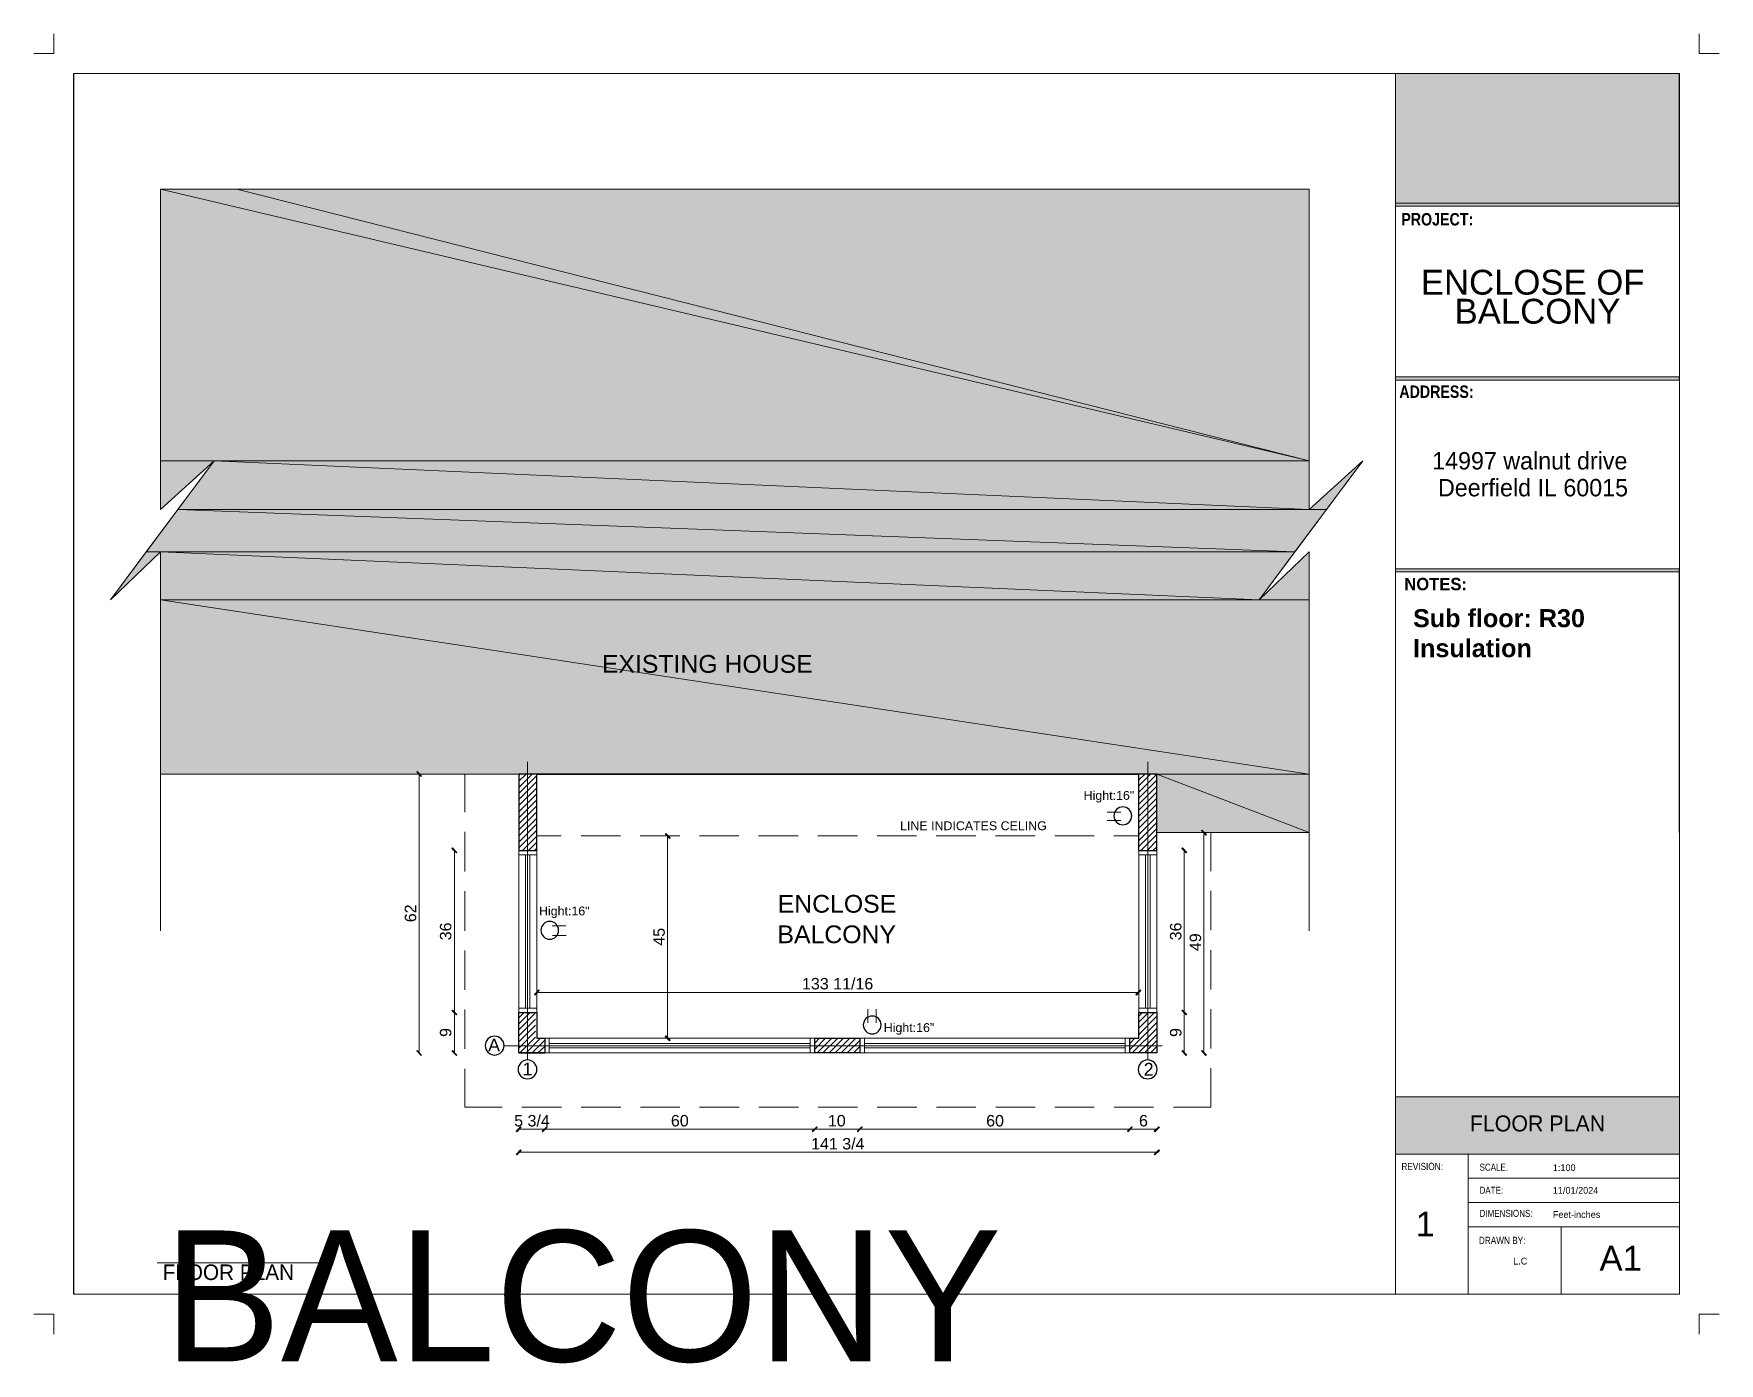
# Paper-space layout 'A1' of a CAD drawing. Header units: millimetres. Extents: x -7 to 264, y -11 to 203.
# The model-space entities are those that its viewports show. They can reach past a viewport. Long polylines and large blocks are cut down to what shows.
import ezdxf
from ezdxf.enums import TextEntityAlignment as Align

# ---------------------------------------------------------------- set-up
doc = ezdxf.new("R2018")
doc.units = ezdxf.units.MM
doc.layers.get('0').update_dxf_attribs({"lineweight": 0})
for name, color, linetype, lineweight in [('ANNO-SYM', 58, 'Continuous', 0), ('ANNO-TEXT', 7, 'Continuous', 0), ('Drawing & Figure_Pen_No__1', 7, 'Continuous', 13), ('Drawing & Figure_Pen_No__142', 8, 'Continuous', 13), ('Drawing & Figure_Pen_No__18', 9, 'Continuous', 15), ('Drawing & Figure_Pen_No__41', 7, 'Continuous', 25), ('Drawing & Figure_Pen_No__46', 5, 'Continuous', 25)]:
    doc.layers.add(name, color=color, linetype=linetype, lineweight=lineweight)
doc.layers.add('Drawing & Figure', color=7, linetype='Continuous')
doc.layers.add('Drawing & Figure_Pen_No__118', color=7, linetype='Continuous', lineweight=13, true_color=0x573938)
doc.layers.add('Drawing & Figure_Pen_No__161', color=7, linetype='Continuous', lineweight=13, true_color=0x6a6a6a)
doc.styles.add('ARIAL', font='arial.ttf', dxfattribs={"height": 4})
doc.styles.add('GENERATED_STYLE_1', font='arial.ttf')
doc.styles.add('GENERATED_STYLE_2', font='ARIALUNI.TTF')
doc.styles.add('GENERATED_STYLE_3', font='ARIALUNI.TTF')
doc.styles.add('INFORMATION', font='', dxfattribs={"height": 1.7})
doc.styles.get("Standard").update_dxf_attribs({"font": 'arial.ttf'})
doc.styles.add('TITTLE SPACES', font='', dxfattribs={"height": 4})
doc.styles.add('TITTLES', font='', dxfattribs={"height": 2.9})
doc.styles.get('INFORMATION').set_extended_font_data('Century Gothic')
doc.styles.get('TITTLE SPACES').set_extended_font_data('Century Gothic')
doc.styles.get('TITTLES').set_extended_font_data('Century Gothic', bold=True)

# ---------------------------------------------------------------- blocks, each defined once
blk = doc.blocks.new('FORMATO3')
at = {"linetype": 'Continuous', "lineweight": 0}
for points in [[(212.26, 196.43), (257.94, 196.43), (257.94, 175.58), (212.26, 175.58)], [(212.26, 175.58), (257.94, 175.58), (257.94, 175.06), (212.26, 175.06)], [(212.26, 175.58), (257.94, 175.58), (257.94, 175.06), (212.26, 175.06)], [(212.26, 147.6), (257.94, 147.6), (257.94, 147.08), (212.26, 147.08)], [(212.26, 31.64), (257.95, 31.64), (257.95, 22.39), (212.26, 22.39)]]:
    blk.add_hatch(color=256, dxfattribs=at).paths.add_polyline_path(points)
h = blk.add_hatch(color=7)
h.dxf.hatch_style = 1
h.paths.add_polyline_path([(212.26, 116.69), (257.94, 116.69), (257.94, 116.17), (212.26, 116.17)])
for p, q in [((212.26, 116.17), (257.94, 116.17)), ((212.26, 31.64), (257.95, 31.64)), ((223.94, 22.39), (223.94, -0.05)), ((238.93, -0.05), (238.93, 10.7))]:
    blk.add_line(p, q, dxfattribs=at)
for points in [[(264.38, 199.65), (261.16, 199.65), (261.16, 202.86)], [(261.16, -6.59), (261.16, -3.37), (264.38, -3.37)]]:
    blk.add_lwpolyline(points)
for points in [[(-0.59, 196.43), (257.95, 196.43), (257.95, -0.15), (-0.59, -0.15)], [(212.26, 175.58), (257.94, 175.58), (257.94, 175.06), (212.26, 175.06)], [(212.26, 175.58), (257.94, 175.58), (257.94, 175.06), (212.26, 175.06)], [(212.26, 147.6), (257.94, 147.6), (257.94, 147.08), (212.26, 147.08)], [(212.26, 116.69), (257.94, 116.69), (257.94, 116.17), (212.26, 116.17)]]:
    blk.add_lwpolyline(points, close=True, dxfattribs=at)
for points in [[(212.26, 196.43), (212.26, -0.15)], [(257.94, 196.43), (257.94, 175.58), (212.26, 175.58)], [(257.95, 22.39), (212.26, 22.39)], [(257.95, 18.51), (223.94, 18.51)], [(257.95, 14.61), (223.94, 14.61)], [(257.95, 10.7), (223.94, 10.7)]]:
    blk.add_lwpolyline(points, dxfattribs=at)
at = {"layer": 'ANNO-TEXT'}
blk.add_lwpolyline([(212.26, 116.69), (257.94, 116.69), (257.95, 31.64), (212.26, 31.64)], close=True, dxfattribs=at)
for tag, height, style, p in [('PORJECT', 3, 'TITTLES', (235.11, 160.83)), ('PROJECT', 3, 'TITTLES', (235.11, 156.16)), ('ADDRESS', 2.8, 'INFORMATION', (234.39, 132.67)), ('ADDRESS2', 2.8, 'INFORMATION', (234.39, 128.34)), ('N', 3.73, 'TITTLES', (248.51, 3.62))]:
    blk.add_attdef(tag, text='', height=height, dxfattribs=dict(style=style)).set_placement(p, align=Align.CENTER)
at = {"color": 7, "true_color": 0xffffff, "style": 'TITTLE SPACES'}
blk.add_attdef('TITTLE.SPACES', text='', height=2.57, dxfattribs=at).set_placement((235.11, 26.04), align=Align.CENTER)
for tag, p, height, style in [('SCALE', (237.58, 19.65), 1.09, 'INFORMATION'), ('DATE', (237.58, 16), 1.09, 'INFORMATION'), ('R', (217.03, 9.12), 3.73, 'TITTLES'), ('DIMENSIONS', (237.58, 12.11), 1.09, 'INFORMATION'), ('DRAWNBY', (231.19, 4.6), 1.09, 'INFORMATION')]:
    blk.add_attdef(tag, p, '', height=height, dxfattribs=dict(style=style))
at = {"layer": 'ANNO-TEXT', "lineweight": 0, "attachment_point": 1, "line_spacing_factor": 0.96736, "style": 'ARIAL'}
for s, insert, char_height in [('{\\fArial Narrow|b1|i0|c0|p34;PROJECT:}', (213.18, 173.97), 2), ('{\\fArial Narrow|b1|i0|c0|p34;ADDRESS:}\\P^I^I^I^I', (212.86, 146.2), 2), ('{\\fArial Narrow|b0|i0|c0|p34;REVISION}:', (213.2, 20.98), 1.1534), ('{\\fArial Narrow|b0|i0|c0|p34;SCALE. }  ', (225.78, 20.85), 1.1266), ('{\\fArial Narrow|b0|i0|c0|p34;DATE:  }  ', (225.78, 17.13), 1.1266), ('{\\fArial Narrow|b0|i0|c0|p34;DIMENSIONS: }  ', (225.78, 13.41), 1.1266), ('{\\fArial Narrow|b0|i0|c0|p34;DRAWN BY:}', (225.68, 9.07), 1.1534)]:
    blk.add_mtext(s, dxfattribs=dict(at, insert=insert, char_height=char_height))
at = {"layer": 'ANNO-TEXT', "insert": (213.66, 115.21), "char_height": 2, "width": 42.8727, "attachment_point": 1, "line_spacing_factor": 0.96736, "style": 'ARIAL'}
blk.add_mtext('\\A1;\\pxa0.66667,sm1,qj;{\\fCentury Gothic|b1|i0|c0|p34;NOTES:}', dxfattribs=at)
blk = doc.blocks.new('*U95')
at = {"layer": 'ANNO-SYM'}
blk.add_line((0, 0), (22.03, 0), dxfattribs=at)
at = {"lineweight": 30, "flags": 104}
blk.add_attdef('PLAN', text='', height=3.2, dxfattribs=at).set_placement((0.37, 3.6), align=Align.TOP_LEFT)
at = {"style": 'INFORMATION'}
blk.add_attdef('PLAN', text='', height=1.7, dxfattribs=at).set_placement((0.72, -0.24), align=Align.TOP_LEFT)

msp = doc.modelspace()

# ---------------------------------------------------------------- hatches: boundary and pattern name
at = {"layer": 'Drawing & Figure', "linetype": 'Continuous', "lineweight": 15}
for points in [[(2686.96572, 1399.68352), (2686.96572, 1339.30617), (2942.3907, 1339.30617)], [(2686.96572, 1399.68352), (2942.3907, 1339.30617), (2703.98639, 1399.68352)], [(2703.98639, 1399.68352), (2942.3907, 1339.30617), (2942.3907, 1399.68352)], [(2686.96572, 1339.30617), (2686.96572, 1328.43824), (2698.92619, 1339.30617)], [(2698.92619, 1339.30617), (2690.81837, 1328.43824), (2942.3907, 1328.43824)], [(2942.3907, 1339.30617), (2698.92619, 1339.30617), (2942.3907, 1328.43824)], [(2954.35117, 1339.30617), (2942.3907, 1328.43824), (2946.24335, 1328.43824)], [(2690.81837, 1328.43824), (2683.8031, 1319.06537), (2939.22808, 1319.06537)], [(2946.24335, 1328.43824), (2690.81837, 1328.43824), (2939.22808, 1319.06537)], [(2683.8031, 1319.06537), (2675.86779, 1308.36996), (2686.96572, 1319.06537)], [(2686.96572, 1319.06537), (2686.96572, 1308.36996), (2931.29277, 1308.36996)], [(2939.22808, 1319.06537), (2686.96572, 1319.06537), (2931.29277, 1308.36996)], [(2942.3907, 1319.06537), (2931.29277, 1308.36996), (2942.3907, 1308.36996)], [(2942.3907, 1308.36996), (2686.96572, 1308.36996), (2942.3907, 1269.61344)], [(2686.96572, 1308.36996), (2686.96572, 1269.61344), (2942.3907, 1269.61344)], [(2942.3907, 1269.61344), (2908.52188, 1269.61344), (2942.3907, 1256.61794)], [(2908.52188, 1269.61344), (2908.52188, 1256.61794), (2942.3907, 1256.61794)]]:
    msp.add_hatch(color=9, dxfattribs=at).paths.add_polyline_path(points)
at = {"layer": 'Drawing & Figure_Pen_No__1', "linetype": 'Continuous', "lineweight": 0, "true_color": 0x000000}
for points in [[(2745.04299, 1269.15342), (2744.06545, 1270.18847), (2743.95045, 1270.07346)], [(2744.92799, 1269.03842), (2745.04299, 1269.15342), (2743.95045, 1270.07346)], [(2800.30265, 1255.41039), (2799.32511, 1256.38793), (2799.21011, 1256.33042)], [(2800.18765, 1255.29538), (2800.30265, 1255.41039), (2799.21011, 1256.33042)], [(2919.56231, 1256.15792), (2918.52727, 1257.13546), (2918.46977, 1257.07795)], [(2919.4473, 1256.04291), (2919.56231, 1256.15792), (2918.46977, 1257.07795)], [(2752.8633, 1252.13276), (2751.88576, 1253.1678), (2751.77075, 1253.0528)], [(2752.80579, 1252.07526), (2752.8633, 1252.13276), (2751.77075, 1253.0528)], [(2915.19214, 1252.13276), (2914.2146, 1253.1678), (2914.0996, 1253.0528)], [(2915.07713, 1252.07526), (2915.19214, 1252.13276), (2914.0996, 1253.0528)], [(2771.09151, 1221.59907), (2770.11397, 1220.56403), (2770.22898, 1220.44902)], [(2771.20651, 1221.48406), (2771.09151, 1221.59907), (2770.22898, 1220.44902)], [(2903.8642, 1220.56403), (2903.9792, 1220.44902), (2904.89924, 1221.59907)], [(2903.9792, 1220.44902), (2904.95674, 1221.48406), (2904.89924, 1221.59907)], [(2751.88576, 1217.11389), (2751.77075, 1217.05639), (2752.8633, 1216.13635)], [(2752.8633, 1216.13635), (2751.88576, 1217.11389), (2751.77075, 1217.05639)], [(2751.77075, 1217.05639), (2752.80579, 1216.02135), (2752.8633, 1216.13635)], [(2752.80579, 1216.02135), (2752.8633, 1216.13635), (2751.77075, 1217.05639)], [(2914.2146, 1217.11389), (2914.0996, 1217.05639), (2915.19214, 1216.13635)], [(2915.19214, 1216.13635), (2914.2146, 1217.11389), (2914.0996, 1217.05639)], [(2914.0996, 1217.05639), (2915.07713, 1216.02135), (2915.19214, 1216.13635)], [(2915.07713, 1216.02135), (2915.19214, 1216.13635), (2914.0996, 1217.05639)], [(2799.32511, 1211.36367), (2799.21011, 1211.24866), (2800.30265, 1210.38613)], [(2799.21011, 1211.24866), (2800.18765, 1210.27112), (2800.30265, 1210.38613)], [(2744.06545, 1208.14354), (2743.95045, 1208.02854), (2745.04299, 1207.1085)], [(2743.95045, 1208.02854), (2744.92799, 1206.9935), (2745.04299, 1207.1085)], [(2751.88576, 1208.14354), (2751.77075, 1208.02854), (2752.8633, 1207.1085)], [(2751.77075, 1208.02854), (2752.80579, 1206.9935), (2752.8633, 1207.1085)], [(2914.2146, 1208.14354), (2914.0996, 1208.02854), (2915.19214, 1207.1085)], [(2914.0996, 1208.02854), (2915.07713, 1206.9935), (2915.19214, 1207.1085)], [(2918.52727, 1208.14354), (2918.46977, 1208.02854), (2919.56231, 1207.1085)], [(2918.46977, 1208.02854), (2919.4473, 1206.9935), (2919.56231, 1207.1085)], [(2767.06635, 1191.12288), (2766.08881, 1190.14534), (2766.20382, 1190.03033)], [(2767.18136, 1191.06537), (2767.06635, 1191.12288), (2766.20382, 1190.03033)], [(2772.87408, 1191.12288), (2771.83904, 1190.14534), (2771.95404, 1190.03033)], [(2771.83904, 1190.14534), (2771.95404, 1190.03033), (2772.87408, 1191.12288)], [(2772.93158, 1191.06537), (2772.87408, 1191.12288), (2771.95404, 1190.03033)], [(2771.95404, 1190.03033), (2772.93158, 1191.06537), (2772.87408, 1191.12288)], [(2831.87138, 1190.14534), (2831.98639, 1190.03033), (2832.90642, 1191.12288)], [(2832.90642, 1191.12288), (2831.87138, 1190.14534), (2831.98639, 1190.03033)], [(2831.98639, 1190.03033), (2833.02143, 1191.06537), (2832.90642, 1191.12288)], [(2833.02143, 1191.06537), (2832.90642, 1191.12288), (2831.98639, 1190.03033)], [(2841.93428, 1190.14534), (2841.99178, 1190.03033), (2842.91181, 1191.12288)], [(2842.91181, 1191.12288), (2841.93428, 1190.14534), (2841.99178, 1190.03033)], [(2841.99178, 1190.03033), (2843.02682, 1191.06537), (2842.91181, 1191.12288)], [(2843.02682, 1191.06537), (2842.91181, 1191.12288), (2841.99178, 1190.03033)], [(2901.96662, 1190.14534), (2902.08163, 1190.03033), (2902.94416, 1191.12288)], [(2902.94416, 1191.12288), (2901.96662, 1190.14534), (2902.08163, 1190.03033)], [(2902.08163, 1190.03033), (2903.05916, 1191.06537), (2902.94416, 1191.12288)], [(2903.05916, 1191.06537), (2902.94416, 1191.12288), (2902.08163, 1190.03033)], [(2907.94686, 1190.14534), (2908.06186, 1190.03033), (2908.9819, 1191.12288)], [(2908.06186, 1190.03033), (2909.0969, 1191.06537), (2908.9819, 1191.12288)], [(2767.06635, 1186.00518), (2766.08881, 1185.02764), (2766.20382, 1184.91263)], [(2767.18136, 1185.89017), (2767.06635, 1186.00518), (2766.20382, 1184.91263)], [(2907.94686, 1185.02764), (2908.06186, 1184.91263), (2908.9819, 1186.00518)], [(2908.06186, 1184.91263), (2909.0969, 1185.89017), (2908.9819, 1186.00518)]]:
    msp.add_hatch(color=18, dxfattribs=at).paths.add_polyline_path(points)

# ---------------------------------------------------------------- linework, layer by layer
at = {"layer": 'Drawing & Figure_Pen_No__1', "color": 7, "linetype": 'Continuous', "lineweight": 13}
for points in [[(2768.61891, 1272.31605), (2768.61891, 1206.01596)], [(2906.5093, 1272.31605), (2906.5093, 1206.01596)], [(2766.66384, 1269.61344), (2686.96572, 1269.61344)], [(2744.52547, 1269.61344), (2744.52547, 1207.56852)], [(2900.52907, 1261.10311), (2897.48145, 1261.10311)], [(2799.72763, 1255.87041), (2799.72763, 1210.84615)], [(2900.52907, 1259.26304), (2897.48145, 1259.26304)], [(2942.3907, 1256.61794), (2908.52188, 1256.61794)], [(2918.98729, 1256.61794), (2918.98729, 1207.56852)], [(2752.34578, 1252.59278), (2752.34578, 1216.59637)], [(2914.61712, 1252.59278), (2914.61712, 1216.59637)], [(2774.08163, 1235.85962), (2777.12924, 1235.85962)], [(2774.13913, 1233.67454), (2777.18675, 1233.67454)], [(2770.63149, 1221.02404), (2904.43922, 1221.02404)], [(2752.34578, 1216.59637), (2752.34578, 1207.56852)], [(2844.23437, 1214.29628), (2844.23437, 1217.3439)], [(2846.13194, 1214.29628), (2846.13194, 1217.3439)], [(2914.61712, 1207.56852), (2914.61712, 1216.59637)], [(2763.38621, 1209.17858), (2909.67192, 1209.17858)], [(2766.66384, 1190.60536), (2772.41406, 1190.60536)], [(2772.41406, 1190.60536), (2832.44641, 1190.60536)], [(2832.44641, 1190.60536), (2842.4518, 1190.60536)], [(2842.4518, 1190.60536), (2902.48414, 1190.60536)], [(2908.52188, 1190.60536), (2902.48414, 1190.60536)], [(2766.66384, 1185.48766), (2908.52188, 1185.48766)]]:
    msp.add_lwpolyline(points, dxfattribs=at)
for points in [[(2745.04299, 1269.15342), (2743.95045, 1270.07346), (2744.06545, 1270.18847)], [(2744.92799, 1269.03842), (2745.04299, 1269.15342), (2743.95045, 1270.07346)], [(2800.30265, 1255.41039), (2799.21011, 1256.33042), (2799.32511, 1256.38793)], [(2800.18765, 1255.29538), (2800.30265, 1255.41039), (2799.21011, 1256.33042)], [(2919.56231, 1256.15792), (2918.46977, 1257.07795), (2918.52727, 1257.13546)], [(2919.4473, 1256.04291), (2919.56231, 1256.15792), (2918.46977, 1257.07795)], [(2752.8633, 1252.13276), (2751.77075, 1253.0528), (2751.88576, 1253.1678)], [(2752.80579, 1252.07526), (2752.8633, 1252.13276), (2751.77075, 1253.0528)], [(2915.19214, 1252.13276), (2914.0996, 1253.0528), (2914.2146, 1253.1678)], [(2915.07713, 1252.07526), (2915.19214, 1252.13276), (2914.0996, 1253.0528)], [(2771.09151, 1221.59907), (2770.22898, 1220.44902), (2770.11397, 1220.56403)], [(2771.20651, 1221.48406), (2771.09151, 1221.59907), (2770.22898, 1220.44902)], [(2903.8642, 1220.56403), (2903.9792, 1220.44902), (2904.89924, 1221.59907)], [(2903.9792, 1220.44902), (2904.89924, 1221.59907), (2904.95674, 1221.48406)], [(2751.88576, 1217.11389), (2751.77075, 1217.05639), (2752.8633, 1216.13635)], [(2752.8633, 1216.13635), (2751.77075, 1217.05639), (2751.88576, 1217.11389)], [(2751.77075, 1217.05639), (2752.8633, 1216.13635), (2752.80579, 1216.02135)], [(2752.80579, 1216.02135), (2752.8633, 1216.13635), (2751.77075, 1217.05639)], [(2914.2146, 1217.11389), (2914.0996, 1217.05639), (2915.19214, 1216.13635)], [(2915.19214, 1216.13635), (2914.0996, 1217.05639), (2914.2146, 1217.11389)], [(2914.0996, 1217.05639), (2915.19214, 1216.13635), (2915.07713, 1216.02135)], [(2915.07713, 1216.02135), (2915.19214, 1216.13635), (2914.0996, 1217.05639)], [(2799.32511, 1211.36367), (2799.21011, 1211.24866), (2800.30265, 1210.38613)], [(2799.21011, 1211.24866), (2800.30265, 1210.38613), (2800.18765, 1210.27112)], [(2744.06545, 1208.14354), (2743.95045, 1208.02854), (2745.04299, 1207.1085)], [(2743.95045, 1208.02854), (2745.04299, 1207.1085), (2744.92799, 1206.9935)], [(2751.88576, 1208.14354), (2751.77075, 1208.02854), (2752.8633, 1207.1085)], [(2751.77075, 1208.02854), (2752.8633, 1207.1085), (2752.80579, 1206.9935)], [(2914.2146, 1208.14354), (2914.0996, 1208.02854), (2915.19214, 1207.1085)], [(2914.0996, 1208.02854), (2915.19214, 1207.1085), (2915.07713, 1206.9935)], [(2918.52727, 1208.14354), (2918.46977, 1208.02854), (2919.56231, 1207.1085)], [(2918.46977, 1208.02854), (2919.56231, 1207.1085), (2919.4473, 1206.9935)], [(2767.06635, 1191.12288), (2766.20382, 1190.03033), (2766.08881, 1190.14534)], [(2767.18136, 1191.06537), (2767.06635, 1191.12288), (2766.20382, 1190.03033)], [(2772.87408, 1191.12288), (2771.95404, 1190.03033), (2771.83904, 1190.14534)], [(2771.83904, 1190.14534), (2771.95404, 1190.03033), (2772.87408, 1191.12288)], [(2772.93158, 1191.06537), (2772.87408, 1191.12288), (2771.95404, 1190.03033)], [(2771.95404, 1190.03033), (2772.87408, 1191.12288), (2772.93158, 1191.06537)], [(2831.87138, 1190.14534), (2831.98639, 1190.03033), (2832.90642, 1191.12288)], [(2832.90642, 1191.12288), (2831.98639, 1190.03033), (2831.87138, 1190.14534)], [(2831.98639, 1190.03033), (2832.90642, 1191.12288), (2833.02143, 1191.06537)], [(2833.02143, 1191.06537), (2832.90642, 1191.12288), (2831.98639, 1190.03033)], [(2841.93428, 1190.14534), (2841.99178, 1190.03033), (2842.91181, 1191.12288)], [(2842.91181, 1191.12288), (2841.99178, 1190.03033), (2841.93428, 1190.14534)], [(2841.99178, 1190.03033), (2842.91181, 1191.12288), (2843.02682, 1191.06537)], [(2843.02682, 1191.06537), (2842.91181, 1191.12288), (2841.99178, 1190.03033)], [(2901.96662, 1190.14534), (2902.08163, 1190.03033), (2902.94416, 1191.12288)], [(2902.94416, 1191.12288), (2902.08163, 1190.03033), (2901.96662, 1190.14534)], [(2902.08163, 1190.03033), (2902.94416, 1191.12288), (2903.05916, 1191.06537)], [(2903.05916, 1191.06537), (2902.94416, 1191.12288), (2902.08163, 1190.03033)], [(2907.94686, 1190.14534), (2908.06186, 1190.03033), (2908.9819, 1191.12288)], [(2908.06186, 1190.03033), (2908.9819, 1191.12288), (2909.0969, 1191.06537)], [(2767.06635, 1186.00518), (2766.20382, 1184.91263), (2766.08881, 1185.02764)], [(2767.18136, 1185.89017), (2767.06635, 1186.00518), (2766.20382, 1184.91263)], [(2907.94686, 1185.02764), (2908.06186, 1184.91263), (2908.9819, 1186.00518)], [(2908.06186, 1184.91263), (2908.9819, 1186.00518), (2909.0969, 1185.89017)]]:
    msp.add_lwpolyline(points, close=True, dxfattribs=at)
at = {"layer": 'Drawing & Figure_Pen_No__118', "color": 39, "linetype": 'Continuous', "lineweight": 13, "true_color": 0x573938}
for points in [[(2686.96572, 1399.68352), (2686.96572, 1328.43824), (2698.92619, 1339.30617), (2675.86779, 1308.36996), (2686.96572, 1319.06537), (2686.96572, 1234.76708)], [(2942.3907, 1399.68352), (2942.3907, 1328.43824), (2954.35117, 1339.30617), (2931.29277, 1308.36996), (2942.3907, 1319.06537), (2942.3907, 1234.76708)]]:
    msp.add_lwpolyline(points, dxfattribs=at)
at = {"layer": 'Drawing & Figure_Pen_No__142', "color": 8, "linetype": 'Continuous', "lineweight": 13}
for points in [[(2766.66384, 1269.32593), (2766.95135, 1269.61344)], [(2766.66384, 1268.00338), (2768.2739, 1269.61344)], [(2766.66384, 1266.62333), (2769.65395, 1269.61344)], [(2766.66384, 1265.30077), (2770.63149, 1269.26843)], [(2766.66384, 1263.92072), (2770.63149, 1267.94588)], [(2904.43922, 1268.23339), (2905.81927, 1269.61344)], [(2904.43922, 1266.91084), (2907.14182, 1269.61344)], [(2904.43922, 1265.53078), (2908.52188, 1269.61344)], [(2904.43922, 1264.20823), (2908.52188, 1268.29089)], [(2904.43922, 1262.82818), (2908.52188, 1266.91084)], [(2766.66384, 1262.59817), (2770.63149, 1266.56582)], [(2766.66384, 1261.21811), (2770.63149, 1265.24327)], [(2766.66384, 1259.89556), (2770.63149, 1263.86322)], [(2904.43922, 1261.50563), (2908.52188, 1265.58829)], [(2904.43922, 1260.18307), (2908.52188, 1264.26573)], [(2766.66384, 1258.51551), (2770.63149, 1262.54067)], [(2766.66384, 1257.19296), (2770.63149, 1261.21811)], [(2766.66384, 1255.87041), (2770.63149, 1259.83806)], [(2904.43922, 1258.80302), (2908.52188, 1262.88568)], [(2904.43922, 1257.48047), (2908.52188, 1261.56313)], [(2904.43922, 1256.10041), (2908.52188, 1260.18307)], [(2766.66384, 1254.49035), (2770.63149, 1258.51551)], [(2766.66384, 1253.1678), (2770.63149, 1257.13546)], [(2767.46887, 1252.59278), (2770.63149, 1255.8129)], [(2904.43922, 1254.77786), (2908.52188, 1258.86052)], [(2904.43922, 1253.39781), (2908.52188, 1257.48047)], [(2904.95674, 1252.59278), (2908.52188, 1256.15792)], [(2768.79142, 1252.59278), (2770.63149, 1254.43285)], [(2770.17147, 1252.59278), (2770.63149, 1253.1103)], [(2906.33679, 1252.59278), (2908.52188, 1254.83537)], [(2907.65934, 1252.59278), (2908.52188, 1253.45531)], [(2768.61891, 1251.61524), (2768.61891, 1217.57391)], [(2906.5093, 1251.61524), (2906.5093, 1217.57391)], [(2766.66384, 1215.38882), (2767.81388, 1216.59637)], [(2766.66384, 1214.06627), (2769.19394, 1216.59637)], [(2766.66384, 1212.68622), (2770.40148, 1216.48137)], [(2766.66384, 1211.36367), (2770.40148, 1215.10131)], [(2902.48414, 1208.37355), (2908.52188, 1214.35378)], [(2904.49672, 1215.73384), (2905.35925, 1216.59637)], [(2904.49672, 1214.41129), (2906.68181, 1216.59637)], [(2904.49672, 1213.08873), (2908.00436, 1216.59637)], [(2904.49672, 1211.70868), (2908.52188, 1215.73384)], [(2766.66384, 1210.04112), (2770.40148, 1213.77876)], [(2766.66384, 1208.66106), (2770.40148, 1212.39871)], [(2766.89385, 1207.56852), (2770.40148, 1211.07616)], [(2768.2739, 1207.56852), (2771.49402, 1210.84615)], [(2832.44641, 1209.7536), (2833.53895, 1210.84615)], [(2832.44641, 1208.43105), (2834.8615, 1210.84615)], [(2832.96393, 1207.56852), (2836.24155, 1210.84615)], [(2834.28648, 1207.56852), (2837.56411, 1210.84615)], [(2835.66653, 1207.56852), (2838.88666, 1210.84615)], [(2836.98908, 1207.56852), (2840.26671, 1210.84615)], [(2838.36914, 1207.56852), (2841.58926, 1210.84615)], [(2902.48414, 1209.6961), (2903.63419, 1210.84615)], [(2903.05916, 1207.56852), (2908.52188, 1213.03123)], [(2904.43922, 1207.56852), (2908.52188, 1211.65118)], [(2769.59645, 1207.56852), (2772.41406, 1210.38613)], [(2770.919, 1207.56852), (2772.41406, 1209.00608)], [(2772.29906, 1207.56852), (2772.41406, 1207.68352)], [(2831.46887, 1209.17858), (2773.3916, 1209.17858)], [(2839.69169, 1207.56852), (2842.4518, 1210.32863)], [(2841.07174, 1207.56852), (2842.4518, 1209.00608)], [(2842.39429, 1207.56852), (2842.4518, 1207.62602)], [(2901.5066, 1209.17858), (2843.48684, 1209.17858)], [(2905.76177, 1207.56852), (2908.52188, 1210.32863)], [(2907.14182, 1207.56852), (2908.52188, 1209.00608)], [(2908.46438, 1207.56852), (2908.52188, 1207.62602)]]:
    msp.add_lwpolyline(points, dxfattribs=at)
for points in [[(2766.66384, 1252.59278), (2770.63149, 1252.59278), (2770.63149, 1251.61524), (2766.66384, 1251.61524)], [(2908.52188, 1252.59278), (2904.49672, 1252.59278), (2904.49672, 1251.61524), (2908.52188, 1251.61524)], [(2770.63149, 1217.57391), (2770.63149, 1251.61524), (2766.66384, 1251.61524), (2766.66384, 1217.57391)], [(2769.13643, 1217.57391), (2769.13643, 1251.61524), (2768.15889, 1251.61524), (2768.15889, 1217.57391)], [(2904.49672, 1217.57391), (2904.49672, 1251.61524), (2908.52188, 1251.61524), (2908.52188, 1217.57391)], [(2905.99178, 1217.57391), (2905.99178, 1251.61524), (2907.02682, 1251.61524), (2907.02682, 1217.57391)], [(2766.66384, 1216.59637), (2770.63149, 1216.59637), (2770.63149, 1217.57391), (2766.66384, 1217.57391)], [(2908.52188, 1216.59637), (2904.49672, 1216.59637), (2904.49672, 1217.57391), (2908.52188, 1217.57391)], [(2772.41406, 1210.84615), (2772.41406, 1207.56852), (2773.3916, 1207.56852), (2773.3916, 1210.84615)], [(2773.3916, 1207.56852), (2831.46887, 1207.56852), (2831.46887, 1210.84615), (2773.3916, 1210.84615)], [(2832.44641, 1210.84615), (2832.44641, 1207.56852), (2831.46887, 1207.56852), (2831.46887, 1210.84615)], [(2842.4518, 1210.84615), (2842.4518, 1207.56852), (2843.48684, 1207.56852), (2843.48684, 1210.84615)], [(2843.48684, 1207.56852), (2901.5066, 1207.56852), (2901.5066, 1210.84615), (2843.48684, 1210.84615)], [(2902.48414, 1210.84615), (2902.48414, 1207.56852), (2901.5066, 1207.56852), (2901.5066, 1210.84615)], [(2773.3916, 1208.71856), (2831.46887, 1208.71856), (2831.46887, 1209.6961), (2773.3916, 1209.6961)], [(2843.48684, 1208.71856), (2901.5066, 1208.71856), (2901.5066, 1209.6961), (2843.48684, 1209.6961)]]:
    msp.add_lwpolyline(points, close=True, dxfattribs=at)
at = {"layer": 'Drawing & Figure_Pen_No__161', "color": 251, "linetype": 'Continuous', "lineweight": 13, "true_color": 0x6a6a6a}
for points in [[(2754.64587, 1261.10311), (2754.64587, 1269.61344)], [(2754.64587, 1247.9351), (2754.64587, 1256.73294)], [(2776.0942, 1255.87041), (2770.63149, 1255.87041)], [(2789.26222, 1255.87041), (2780.52188, 1255.87041)], [(2802.43023, 1255.87041), (2793.63239, 1255.87041)], [(2815.59825, 1255.87041), (2806.8004, 1255.87041)], [(2828.76626, 1255.87041), (2819.96842, 1255.87041)], [(2841.93428, 1255.87041), (2833.13643, 1255.87041)], [(2855.10229, 1255.87041), (2846.30445, 1255.87041)], [(2868.27031, 1255.87041), (2859.47246, 1255.87041)], [(2881.43832, 1255.87041), (2872.64048, 1255.87041)], [(2894.60633, 1255.87041), (2885.80849, 1255.87041)], [(2904.43922, 1255.87041), (2898.9765, 1255.87041)], [(2920.53985, 1256.61794), (2920.53985, 1248.0501)], [(2754.64587, 1234.76708), (2754.64587, 1243.56493)], [(2920.53985, 1243.62243), (2920.53985, 1234.88209)], [(2754.64587, 1221.59907), (2754.64587, 1230.39691)], [(2920.53985, 1230.45441), (2920.53985, 1221.71407)], [(2754.64587, 1208.48856), (2754.64587, 1217.2289)], [(2920.53985, 1217.2864), (2920.53985, 1208.54606)], [(2762.98369, 1195.55055), (2754.64587, 1195.55055), (2754.64587, 1204.06088)], [(2920.53985, 1204.17589), (2920.53985, 1195.55055), (2912.20202, 1195.55055)], [(2776.15171, 1195.55055), (2767.35386, 1195.55055)], [(2789.31972, 1195.55055), (2780.52188, 1195.55055)], [(2802.48774, 1195.55055), (2793.68989, 1195.55055)], [(2815.65575, 1195.55055), (2806.85791, 1195.55055)], [(2828.82376, 1195.55055), (2820.02592, 1195.55055)], [(2841.99178, 1195.55055), (2833.19394, 1195.55055)], [(2855.15979, 1195.55055), (2846.36195, 1195.55055)], [(2868.27031, 1195.55055), (2859.52996, 1195.55055)], [(2881.43832, 1195.55055), (2872.69798, 1195.55055)], [(2894.60633, 1195.55055), (2885.86599, 1195.55055)], [(2907.77435, 1195.55055), (2899.03401, 1195.55055)]]:
    msp.add_lwpolyline(points, dxfattribs=at)
at = {"layer": 'Drawing & Figure_Pen_No__18', "color": 9, "linetype": 'Continuous', "lineweight": 15}
for points in [[(2686.96572, 1399.68352), (2686.96572, 1339.30617), (2942.3907, 1339.30617)], [(2686.96572, 1339.30617), (2698.92619, 1339.30617), (2686.96572, 1328.43824)], [(2698.92619, 1339.30617), (2942.3907, 1328.43824), (2690.81837, 1328.43824)], [(2942.3907, 1339.30617), (2698.92619, 1339.30617), (2942.3907, 1328.43824)], [(2954.35117, 1339.30617), (2946.24335, 1328.43824), (2942.3907, 1328.43824)], [(2690.81837, 1328.43824), (2939.22808, 1319.06537), (2683.8031, 1319.06537)], [(2946.24335, 1328.43824), (2690.81837, 1328.43824), (2939.22808, 1319.06537)], [(2683.8031, 1319.06537), (2686.96572, 1319.06537), (2675.86779, 1308.36996)], [(2939.22808, 1319.06537), (2686.96572, 1319.06537), (2931.29277, 1308.36996)], [(2686.96572, 1319.06537), (2931.29277, 1308.36996), (2686.96572, 1308.36996)], [(2942.3907, 1319.06537), (2942.3907, 1308.36996), (2931.29277, 1308.36996)], [(2942.3907, 1308.36996), (2686.96572, 1308.36996), (2942.3907, 1269.61344)], [(2686.96572, 1308.36996), (2942.3907, 1269.61344), (2686.96572, 1269.61344)], [(2942.3907, 1269.61344), (2908.52188, 1269.61344), (2942.3907, 1256.61794)], [(2908.52188, 1269.61344), (2942.3907, 1256.61794), (2908.52188, 1256.61794)]]:
    msp.add_lwpolyline(points, close=True, dxfattribs=at)
for points in [[(2686.96572, 1399.68352), (2703.98639, 1399.68352)], [(2703.98639, 1399.68352), (2942.3907, 1339.30617), (2686.96572, 1399.68352)], [(2703.98639, 1399.68352), (2942.3907, 1399.68352)], [(2942.3907, 1399.68352), (2942.3907, 1339.30617), (2703.98639, 1399.68352)]]:
    msp.add_lwpolyline(points, dxfattribs=at)
at = {"layer": 'Drawing & Figure_Pen_No__41', "color": 7, "linetype": 'Continuous', "lineweight": 25}
for points in [[(2902.94416, 1260.32683, 0.414213562), (2900.96033, 1262.31066, 0.414213562), (2898.9765, 1260.32683, 0.414213562), (2900.96033, 1258.343, 0.414213562)], [(2775.51918, 1234.85333, 0.414213562), (2773.53535, 1236.83716, 0.414213562), (2771.55153, 1234.85333, 0.414213562), (2773.53535, 1232.86951, 0.414213562)], [(2847.22448, 1213.80751, 0.414213562), (2845.24066, 1215.79134, 0.414213562), (2843.25683, 1213.80751, 0.414213562), (2845.24066, 1211.82369, 0.414213562)], [(2763.38621, 1209.20733, 0.414213562), (2761.28738, 1211.30617, 0.414213562), (2759.18854, 1209.20733, 0.414213562), (2761.28738, 1207.1085, 0.414213562)], [(2770.68899, 1203.91713, 0.414213562), (2768.59016, 1206.01596, 0.414213562), (2766.49133, 1203.91713, 0.414213562), (2768.59016, 1201.81829, 0.414213562)], [(2908.57938, 1203.91713, 0.414213562), (2906.48055, 1206.01596, 0.414213562), (2904.38172, 1203.91713, 0.414213562), (2906.48055, 1201.81829, 0.414213562)]]:
    msp.add_lwpolyline(points, format="xyb", close=True, dxfattribs=at)
at = {"layer": 'Drawing & Figure_Pen_No__46', "color": 5, "linetype": 'Continuous', "lineweight": 25}
for points in [[(2904.43922, 1252.59278), (2908.52188, 1252.59278), (2908.52188, 1269.61344), (2766.66384, 1269.61344), (2766.66384, 1252.59278), (2770.63149, 1252.59278), (2770.63149, 1269.61344), (2904.43922, 1269.61344)], [(2772.41406, 1210.84615), (2772.41406, 1207.56852), (2766.66384, 1207.56852), (2766.66384, 1216.59637), (2770.63149, 1216.59637), (2770.63149, 1210.84615)], [(2902.48414, 1210.84615), (2904.49672, 1210.84615), (2904.49672, 1216.59637), (2908.52188, 1216.59637), (2908.52188, 1207.56852), (2902.48414, 1207.56852)], [(2832.44641, 1210.84615), (2842.4518, 1210.84615), (2842.4518, 1207.56852), (2832.44641, 1207.56852)]]:
    msp.add_lwpolyline(points, close=True, dxfattribs=at)
msp.add_lwpolyline([(2766.66384, 1207.56852), (2772.41406, 1207.56852)], dxfattribs=at)

# ---------------------------------------------------------------- texts
at = {"layer": 'Drawing & Figure_Pen_No__1', "color": 7, "linetype": 'Continuous', "lineweight": 13, "attachment_point": 7}
for s, insert, char_height, style in [('\\A1;{\\pql;\\fArial Unicode MS|b0|i0|c0|p34;EXISTING HOUSE}', (2785.12206, 1292.08631), 3.9481138, 'GENERATED_STYLE_1'), ('\\A1;{\\pql;\\fArial Unicode MS|b0|i0|c0|p34;Hight:16"}', (2892.24874, 1263.27808), 1.9740569, 'GENERATED_STYLE_1'), ('\\A1;{\\pql;\\fArial Unicode MS|b0|i0|c0|p34;LINE INDICATES CELING}', (2851.42215, 1257.10145), 1.9740569, 'GENERATED_STYLE_1'), ('\\A1;{\\pql;\\fArial Unicode MS|b0|i0|c0|p34;ENCLOSE}', (2824.22358, 1238.72422), 3.9481138, 'GENERATED_STYLE_1'), ('\\A1;{\\pql;\\fArial Unicode MS|b0|i0|c0|p34;Hight:16"}', (2771.14901, 1237.57458), 1.9740569, 'GENERATED_STYLE_1'), ('\\A1;{\\pql;\\fArial Unicode MS|b0|i0|c0|p34;BALCONY}', (2824.16608, 1231.93896), 3.9481138, 'GENERATED_STYLE_1'), ('\\A1;{\\pql;\\fArial|b0|i0|c0|p34;133 11/16}', (2829.6288, 1221.67039), 2.548805, 'GENERATED_STYLE_2'), ('\\A1;{\\pql;\\fArial Unicode MS|b0|i0|c0|p34;Hight:16"}', (2847.79951, 1211.64107), 1.9740569, 'GENERATED_STYLE_1'), ('\\A1;{\\pql;\\fArial Unicode MS|b0|i0|c0|p34;A}', (2759.82107, 1207.91355), 2.862354, 'GENERATED_STYLE_3'), ('\\A1;{\\pql;\\fArial Unicode MS|b0|i0|c0|p34;1}', (2767.46887, 1202.56584), 2.862354, 'GENERATED_STYLE_3'), ('\\A1;{\\pql;\\fArial Unicode MS|b0|i0|c0|p34;2}', (2905.58926, 1202.50833), 2.862354, 'GENERATED_STYLE_3'), ('\\A1;{\\pql;\\fArial|b0|i0|c0|p34;5 3/4}', (2765.6288, 1191.1942), 2.548805, 'GENERATED_STYLE_2'), ('\\A1;{\\pql;\\fArial|b0|i0|c0|p34;60}', (2800.47516, 1191.19595), 2.548805, 'GENERATED_STYLE_2'), ('\\A1;{\\pql;\\fArial|b0|i0|c0|p34;10}', (2835.37902, 1191.19595), 2.548805, 'GENERATED_STYLE_2'), ('\\A1;{\\pql;\\fArial|b0|i0|c0|p34;60}', (2870.5704, 1191.19595), 2.548805, 'GENERATED_STYLE_2'), ('\\A1;{\\pql;\\fArial|b0|i0|c0|p34;6}', (2904.55422, 1191.19595), 2.548805, 'GENERATED_STYLE_2'), ('\\A1;{\\pql;\\fArial|b0|i0|c0|p34;141 3/4}', (2831.64137, 1186.0765), 2.548805, 'GENERATED_STYLE_2')]:
    msp.add_mtext(s, dxfattribs=dict(at, insert=insert, char_height=char_height, style=style))
at = {"layer": 'Drawing & Figure_Pen_No__1', "color": 7, "linetype": 'Continuous', "lineweight": 13, "char_height": 2.548805, "attachment_point": 7, "rotation": 90, "style": 'GENERATED_STYLE_2'}
for s, insert in [('\\A1;{\\pql;\\fArial|b0|i0|c0|p34;62}', (2743.87738, 1236.66466)), ('\\A1;{\\pql;\\fArial|b0|i0|c0|p34;36}', (2751.69943, 1232.6395)), ('\\A1;{\\pql;\\fArial|b0|i0|c0|p34;45}', (2799.13704, 1231.43195)), ('\\A1;{\\pql;\\fArial|b0|i0|c0|p34;36}', (2914.02827, 1232.6395)), ('\\A1;{\\pql;\\fArial|b0|i0|c0|p34;49}', (2918.3967, 1230.2244)), ('\\A1;{\\pql;\\fArial|b0|i0|c0|p34;9}', (2751.69768, 1211.13366)), ('\\A1;{\\pql;\\fArial|b0|i0|c0|p34;9}', (2914.02653, 1211.13366))]:
    msp.add_mtext(s, dxfattribs=dict(at, insert=insert))

psp = doc.layouts.new('A1')

# ---------------------------------------------------------------- linework, layer by layer
psp.add_line((-0.59, -0.15), (-0.59, 9.73))
for points in [[(-3.81, 202.86), (-3.81, 199.65), (-7.03, 199.65)], [(-7.03, -3.37), (-3.81, -3.37), (-3.81, -6.59)]]:
    psp.add_lwpolyline(points)

# ---------------------------------------------------------------- block references
ref = psp.add_blockref('FORMATO3', (0, 0))
ref.add_attrib('ADDRESS2', 'Deerfield IL 60015', dxfattribs={"height": 2.8, "style": 'INFORMATION'}).set_placement((234.39, 128.34), align=Align.CENTER)
ref.add_attrib('R', '1', dxfattribs={"height": 4, "style": 'ARIAL'}).set_placement((217.03, 9.12), align=Align.CENTER)
ref.add_attrib('DRAWNBY', 'L.C', (231.19, 4.6), dxfattribs={"height": 1.094, "style": 'INFORMATION'})
ref.add_attrib('DIMENSIONS', 'Feet-inches', (237.58, 12.11), dxfattribs={"height": 1.0939, "style": 'INFORMATION'})
ref.add_attrib('DATE', '11/01/2024', (237.58, 16), dxfattribs={"height": 1.094, "style": 'INFORMATION'})
ref.add_attrib('CLIENT.NO.', '1:100', (237.58, 19.65), dxfattribs={"height": 1.094, "style": 'INFORMATION'})
ref.add_attrib('TITTLE.SPACES', 'FLOOR PLAN', dxfattribs={"color": 7, "true_color": 0xffffff, "height": 2.574, "style": 'TITTLE SPACES'}).set_placement((235.11, 26.04), align=Align.CENTER)
ref.add_attrib('ADDRESS', '14997 walnut drive ', dxfattribs={"height": 2.8, "style": 'INFORMATION'}).set_placement((234.39, 132.67), align=Align.CENTER)
ref.add_attrib('PROJECT', 'BALCONY', dxfattribs={"height": 4, "style": 'ARIAL'}).set_placement((235.11, 156.16), align=Align.CENTER)
ref.add_attrib('PORJECT', 'ENCLOSE OF ', dxfattribs={"height": 4, "style": 'ARIAL'}).set_placement((235.11, 160.83), align=Align.CENTER)
ref.add_attrib('N', 'A1', dxfattribs={"height": 4, "style": 'ARIAL'}).set_placement((248.51, 3.62), align=Align.CENTER)
ref = psp.add_blockref('*U95', (12.86, 4.9), dxfattribs=dict(xscale=1.2, yscale=1.2, zscale=1.2))
lines = psp.add_mtext('BALCONY ', dxfattribs={"insert": (13.97, 10.09), "char_height": 21.095, "attachment_point": 1})
ref.add_attrib('PLAN', '', (13.97, 10.09), dxfattribs={"flags": 104}).embed_mtext(lines)
lines = psp.add_mtext('FLOOR PLAN', dxfattribs={"insert": (13.72, 4.61), "char_height": 2.5, "attachment_point": 1})
ref.add_attrib('PLAN', '', (13.72, 4.61), dxfattribs={"flags": 104}).embed_mtext(lines)

# ---------------------------------------------------------------- texts
at = {"insert": (215.07, 110.17), "char_height": 2.9, "attachment_point": 1, "style": 'TITTLES'}
psp.add_mtext_dynamic_manual_height_columns('{\\fArial|b1|i0|c0|p34;Sub floor: R30 \\PInsulation}\\P ', width=40.0135, gutter_width=14.5, heights=[0], dxfattribs=at)

# ---------------------------------------------------------------- viewports
at = {"layer": 'Defpoints'}
psp.add_viewport(center=(105.83, 98.14), size=(212.86, 196.584), view_center_point=(2814.63992, 1289.68067), view_height=271.4569068, dxfattribs=at)

doc.saveas('drawing.dxf')
